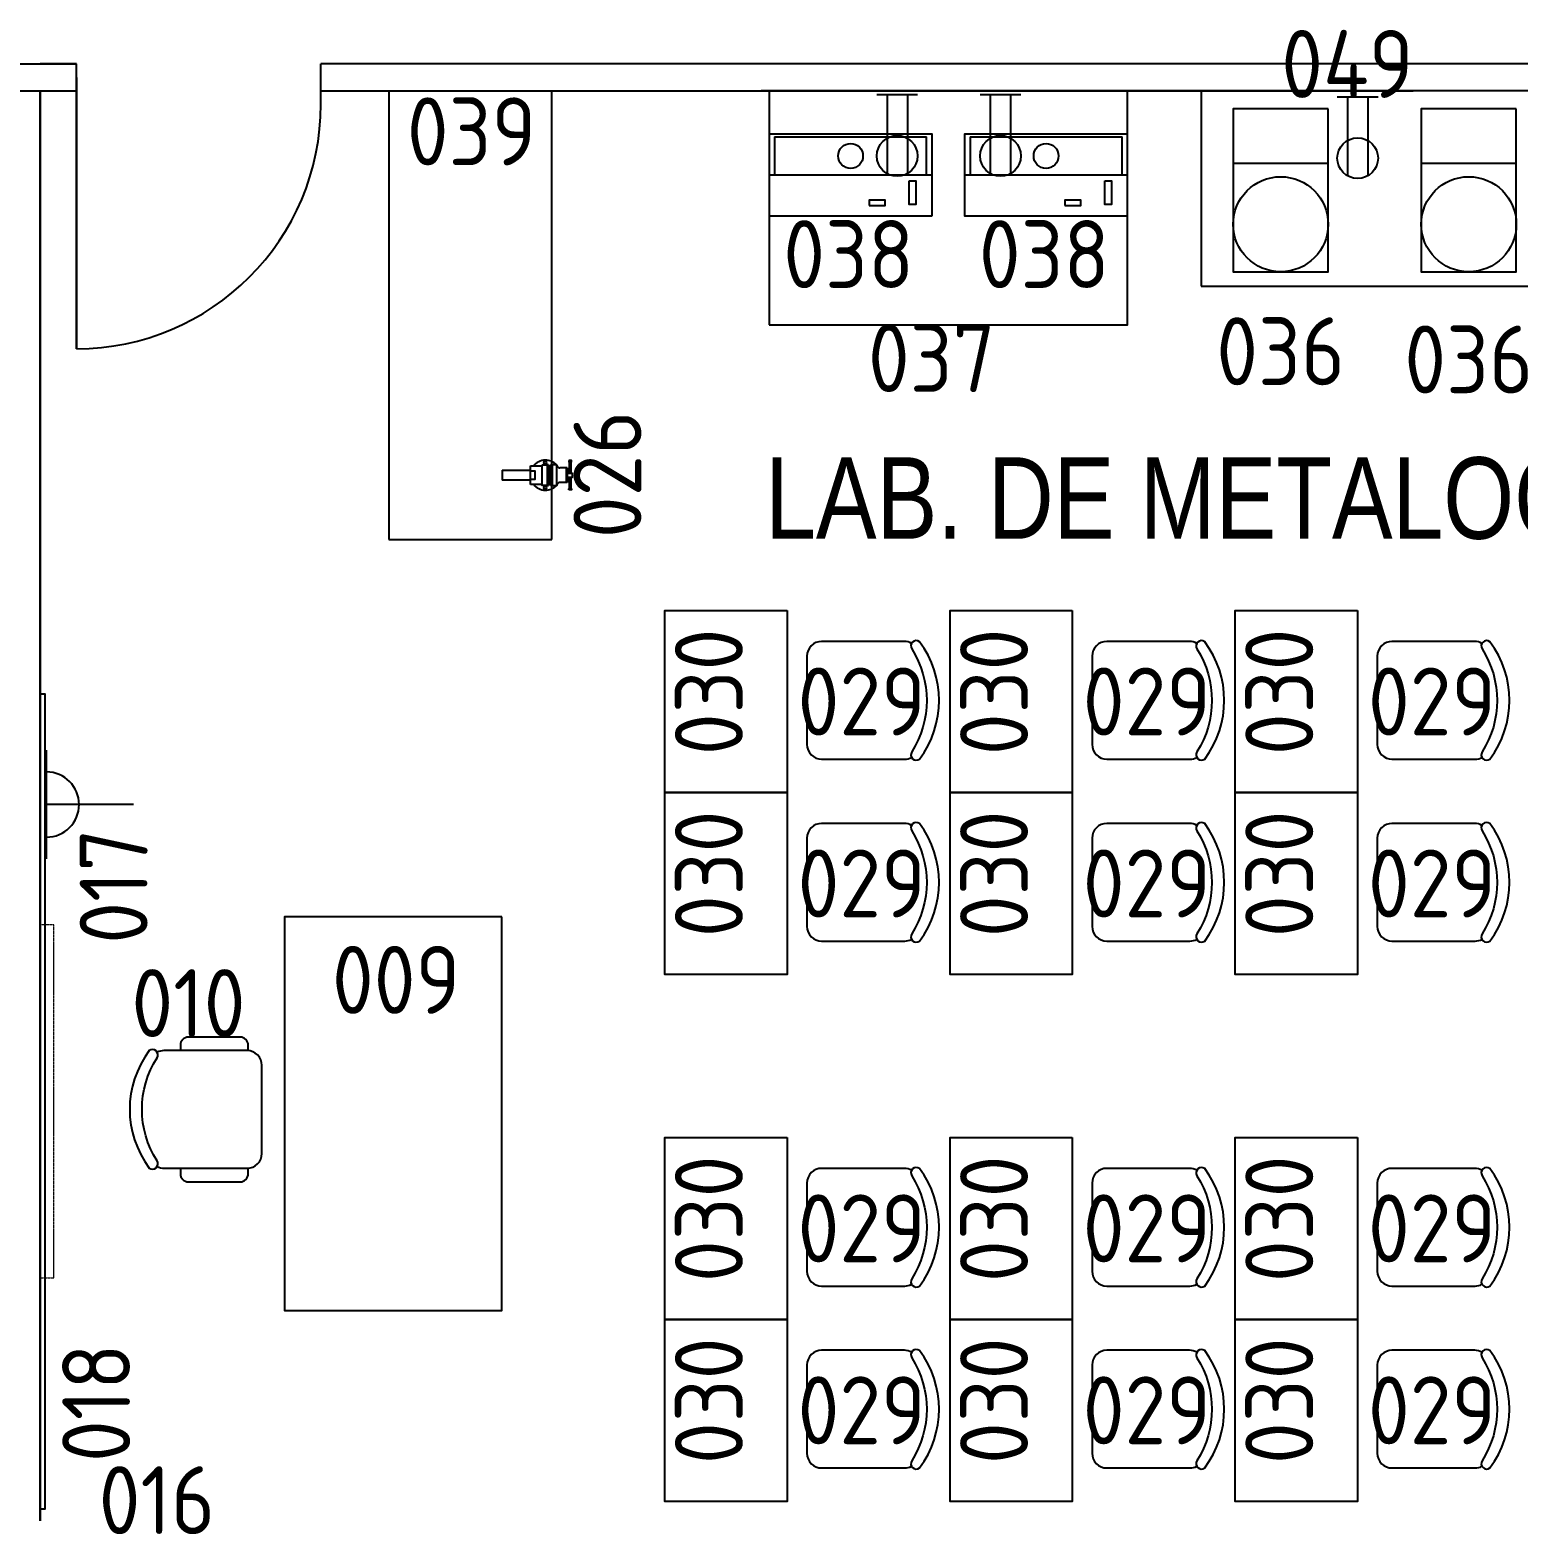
# Model space of a CAD drawing. Header units: millimetres. Extents: x 18768 to 1484868, y -11027 to 520152.
# Drawn here: x 209015 to 214495, y 29781 to 35236 of the extents above; entities that cross this region are included whole.
import ezdxf
from ezdxf.enums import TextEntityAlignment as Align

# ---------------------------------------------------------------- set-up
doc = ezdxf.new("R2010")
doc.units = ezdxf.units.MM
doc.linetypes.add('DIVIDE', pattern=[2.15, 1.5, -0.2, 0.05, -0.15, 0.05, -0.2])
doc.linetypes.add('HIDDEN', pattern=[0.375, 0.25, -0.125])
for name, color, linetype in [('1-PAREDES', 7, 'Continuous'), ('L018-SIMBOLO1', 3, 'Continuous'), ('L025-CONTORNO', 7, 'Continuous'), ('L025-IMAGIN', 1, 'DIVIDE'), ('L025-TEXTO', 7, 'Continuous'), ('L035-ARRANJO-ADQUIRIR', 102, 'Continuous'), ('L035-ARRANJO-EXISTENTE', 180, 'Continuous'), ('L035-TEXTO', 40, 'Continuous'), ('PAREDES', 7, 'Continuous')]:
    doc.layers.add(name, color=color, linetype=linetype)
doc.styles.add('ISO-CP--25', font='isocp.shx', dxfattribs={"height": 250})
doc.styles.get("Standard").update_dxf_attribs({"font": 'arial.ttf'})

# ---------------------------------------------------------------- blocks, each defined once
blk = doc.blocks.new('BL_SENAI_id9320220810')
at = {"layer": 'L025-CONTORNO', "color": 0}
blk.add_lwpolyline([(-688.2, 238.2), (111.8, 238.2), (111.8, 1688.2), (-688.2, 1688.2)], close=True, dxfattribs=at)
at = {"layer": 'L025-TEXTO', "style": 'ISO-CP--25'}
blk.add_attdef('rmp_mt_codmaterial', (15, 15), '', height=40, dxfattribs=at)
at = {"layer": 'L025-TEXTO', "style": 'ISO-CP--25', "flags": 1}
for tag in ['rmp_mt_nomeunid', 'rmp_mt_potencia', 'rmp_mt_cod']:
    blk.add_attdef(tag, (15, 15), '', height=40, dxfattribs=at)
blk = doc.blocks.new('BL_SENAI_id9320211380')
at = {"layer": 'L035-ARRANJO-ADQUIRIR', "color": 0}
for points in [[(388.2, -136.6, 0.129448), (395.3, -109.9), (395.3, 194.7, 0.414214), (341.2, 248.8), (16.1, 248.8, 0.414214), (-37.9, 194.7), (-37.9, -111.6, 0.120944), (-31.8, -136.6)], [(-37.9, 198.8), (-57.9, 198.8, 0.414214), (-87.9, 168.8), (-87.9, -21.2, 0.414214), (-57.9, -51.2), (-37.9, -51.2)], [(395.3, -51.2), (415.3, -51.2, 0.414214), (445.3, -21.2), (445.3, 168.8, 0.414214), (415.3, 198.8), (395.1, 198.8)], [(367.9, -137.1, -0.290756), (-11.6, -137.1, 0.829608), (-37.9, -165.6, 0.333333), (394.5, -165.6, 0.829608), (368.2, -137.1)]]:
    blk.add_lwpolyline(points, format="xyb", dxfattribs=at)
at = {"layer": 'L025-TEXTO', "style": 'ISO-CP--25'}
blk.add_attdef('rmp_mt_codmaterial', (15, 15), '', height=40, dxfattribs=at)
at = {"layer": 'L025-TEXTO', "style": 'ISO-CP--25', "flags": 1}
for tag in ['rmp_mt_nomeunid', 'rmp_mt_potencia', 'rmp_mt_cod']:
    blk.add_attdef(tag, (15, 15), '', height=40, dxfattribs=at)
blk = doc.blocks.new('BL_SENAI_id9300159197')
at = {"layer": 'L025-CONTORNO', "color": 0, "linetype": 'HIDDEN', "lineweight": 9}
blk.add_lwpolyline([(-650, -50), (650, -50), (650, 0), (-650, 0)], close=True, dxfattribs=at)
at = {"layer": 'L025-TEXTO', "lineweight": 9, "style": 'ISO-CP--25'}
blk.add_attdef('rmp_mt_codmaterial', (15, 15), '', height=40, dxfattribs=at)
at = {"layer": 'L025-TEXTO', "lineweight": 9, "style": 'ISO-CP--25', "flags": 1}
for tag in ['rmp_mt_nomeunid', 'rmp_mt_potencia', 'rmp_mt_cod']:
    blk.add_attdef(tag, (15, 15), '', height=40, dxfattribs=at)
blk = doc.blocks.new('BL_SENAI_id9320290690')
at = {"layer": 'L025-CONTORNO', "color": 0}
blk.add_lwpolyline([(-3130.9, 134.4), (-130.9, 134.4), (-130.9, 152.4), (-3130.9, 152.4)], close=True, dxfattribs=at)
at = {"layer": 'L025-TEXTO', "style": 'ISO-CP--25'}
blk.add_attdef('rmp_mt_codmaterial', (15, 15), '', height=40, dxfattribs=at)
at = {"layer": 'L025-TEXTO', "style": 'ISO-CP--25', "flags": 1}
for tag in ['rmp_mt_nomeunid', 'rmp_mt_potencia', 'rmp_mt_cod']:
    blk.add_attdef(tag, (15, 15), '', height=40, dxfattribs=at)
blk = doc.blocks.new('BL_SENAI_id9320241110')
at = {"layer": 'L025-CONTORNO', "color": 0}
blk.add_lwpolyline([(-492.1, -306), (827.9, -306), (827.9, 554), (-492.1, 554)], close=True, dxfattribs=at)
at = {"layer": 'L025-TEXTO', "style": 'ISO-CP--25'}
blk.add_attdef('rmp_mt_codmaterial', (15, 15), '', height=40, dxfattribs=at)
at = {"layer": 'L025-TEXTO', "style": 'ISO-CP--25', "flags": 1}
for tag in ['rmp_mt_nomeunid', 'rmp_mt_potencia', 'rmp_mt_cod']:
    blk.add_attdef(tag, (15, 15), '', height=40, dxfattribs=at)
blk = doc.blocks.new('BL_SENAI_id9320240750')
at = {"layer": 'L025-CONTORNO', "color": 0}
for p, q in [((1650, 600), (0, 600)), ((0, 600), (0, 0)), ((1650, 0), (1650, 600)), ((0, 0), (1650, 0))]:
    blk.add_line(p, q, dxfattribs=at)
at = {"layer": 'L025-TEXTO', "style": 'ISO-CP--25'}
blk.add_attdef('rmp_mt_codmaterial', (15, 15), '', height=40, dxfattribs=at)
at = {"layer": 'L025-TEXTO', "style": 'ISO-CP--25', "flags": 1}
for tag in ['rmp_mt_nomeunid', 'rmp_mt_potencia', 'rmp_mt_cod']:
    blk.add_attdef(tag, (15, 15), '', height=40, dxfattribs=at)
blk = doc.blocks.new('BL_SENAI_id9310100320')
at = {"layer": 'L035-ARRANJO-EXISTENTE', "color": 0}
for p, q in [((-200.7, 56.3), (-200.7, 19.7)), ((-200.7, 56.3), (-96, 56.3)), ((-96, 72.3), (-55.2, 72.3)), ((-96, 3.7), (-96, 72.3)), ((-29.2, 76), (-35, 76)), ((-35, 67.8), (-35, 0)), ((-29.2, 0), (-29.2, 76)), ((-22.5, 76), (-16.6, 76)), ((-22.5, 0), (-22.5, 76)), ((-16.6, 67.8), (-16.6, 0)), ((39.4, 64.6), (12.3, 64.6)), ((35, 64.6), (35, 11.4)), ((39.4, 64.6), (39.4, 11.4)), ((-96, 19.7), (-200.7, 19.7)), ((-55.2, 3.7), (-96, 3.7)), ((-35, 0), (-29.2, 0)), ((-16.6, 0), (-22.5, 0)), ((0.9, 22.8), (0.9, 53.2)), ((39.4, 11.4), (12.3, 11.4))]:
    blk.add_line(p, q, dxfattribs=at)
for points in [[(-52.6, 76), (-35, 76), (-35, 0), (-52.6, 0)], [(0.9, 76), (-16.6, 76), (-16.6, 0), (0.9, 0)], [(45.4, 91.7), (45.4, 87.5), (54.8, 87.5), (54.8, 91.7)], [(-96, 21.8), (-96, 54.2), (-80.4, 54.2), (-80.4, 21.8)], [(39.4, 30), (39.4, 45.8), (58.1, 45.8), (58.1, 30)], [(45.4, -15.9), (45.4, -11.8), (54.8, -11.8), (54.8, -15.9)]]:
    blk.add_lwpolyline(points, close=True, dxfattribs=at)
for points in [[(48.1, 45.8), (48.1, 87.5), (52.2, 87.5), (52.2, 45.8)], [(52.2, 30), (52.2, -11.8), (48.1, -11.8), (48.1, 30)]]:
    blk.add_lwpolyline(points, dxfattribs=at)
for centre in [(-41.8, 84.6), (-41.8, -8.6)]:
    blk.add_circle(centre, 4.46, dxfattribs=at)
for centre, radius, start, end in [((-40.5, 38), 55.5, 41.7386, 141.8707), ((-55.2, 74.9), 2.59, 270, 0), ((12.3, 76), 11.4, 180, 270), ((-40.5, 38), 55.5, 218.1293, 318.2614), ((-55.2, 1.1), 2.59, 0, 90), ((12.3, 0), 11.4, 90, 180)]:
    blk.add_arc(centre, radius, start, end, dxfattribs=at)
at = {"layer": 'L025-TEXTO', "style": 'ISO-CP--25'}
blk.add_attdef('rmp_mt_codmaterial', (15, 15), '', height=40, dxfattribs=at)
at = {"layer": 'L025-TEXTO', "style": 'ISO-CP--25', "flags": 1}
for tag in ['rmp_mt_nomeunid', 'rmp_mt_potencia', 'rmp_mt_cod']:
    blk.add_attdef(tag, (15, 15), '', height=40, dxfattribs=at)
blk = doc.blocks.new('BL_SENAI_id9330313530')
at = {"layer": 'L035-ARRANJO-ADQUIRIR', "color": 0, "linetype": 'ByBlock', "lineweight": -2}
blk.add_line((0, 0), (350, 0), dxfattribs=at)
blk.add_lwpolyline([(350, 200), (0, 200), (0, -400), (350, -400)], close=True, dxfattribs=at)
blk.add_circle((175, -225), 175, dxfattribs=at)
at = {"layer": 'L025-TEXTO', "style": 'ISO-CP--25'}
blk.add_attdef('rmp_mt_codmaterial', (15, 15), '', height=40, dxfattribs=at)
at = {"layer": 'L025-TEXTO', "style": 'ISO-CP--25', "flags": 1}
for tag in ['rmp_mt_nomeunid', 'rmp_mt_potencia', 'rmp_mt_cod']:
    blk.add_attdef(tag, (15, 15), '', height=40, dxfattribs=at)
blk = doc.blocks.new('BL_SENAI_id9300155601')
at = {"layer": 'L035-ARRANJO-ADQUIRIR', "color": 0, "linetype": 'ByBlock', "lineweight": -2}
for p, q in [((20, 290), (20, 150)), ((20, 290), (580, 290)), ((580, 150), (580, 290)), ((0, 150), (600, 150))]:
    blk.add_line(p, q, dxfattribs=at)
for points in [[(600, 0), (600, 300), (0, 300), (0, 0)], [(516.1, 127.8), (540.3, 127.8), (540.3, 41), (516.1, 41)], [(368.7, 37), (427.2, 37), (427.2, 57.1), (368.7, 57.1)]]:
    blk.add_lwpolyline(points, close=True, dxfattribs=at)
blk.add_circle((300, 220), 45.8, dxfattribs=at)
at = {"layer": 'L025-TEXTO', "style": 'ISO-CP--25'}
blk.add_attdef('rmp_mt_codmaterial', (15, 15), '', height=40, dxfattribs=at)
at = {"layer": 'L025-TEXTO', "style": 'ISO-CP--25', "flags": 1}
for tag in ['rmp_mt_nomeunid', 'rmp_mt_potencia', 'rmp_mt_cod']:
    blk.add_attdef(tag, (15, 15), '', height=40, dxfattribs=at)
blk = doc.blocks.new('BL_SENAI_id9320211390')
at = {"layer": 'L035-ARRANJO-EXISTENTE', "color": 0}
blk.add_lwpolyline([(576.9, -152.5), (-93.1, -152.5), (-93.1, 297.5), (576.9, 297.5)], close=True, dxfattribs=at)
at = {"layer": 'L025-TEXTO', "style": 'ISO-CP--25'}
blk.add_attdef('rmp_mt_codmaterial', (15, 15), '', height=40, dxfattribs=at)
at = {"layer": 'L025-TEXTO', "style": 'ISO-CP--25', "flags": 1}
for tag in ['rmp_mt_nomeunid', 'rmp_mt_potencia', 'rmp_mt_cod']:
    blk.add_attdef(tag, (15, 15), '', height=40, dxfattribs=at)
blk = doc.blocks.new('BL_SENAI_id9320211210')
at = {"layer": 'L035-ARRANJO-EXISTENTE', "color": 0}
for points in [[(245.9, 238.6, 0.129448), (219.3, 245.6), (-85.4, 245.6, 0.414214), (-139.5, 191.6), (-139.5, -133.5, 0.414214), (-85.4, -187.6), (220.9, -187.6, 0.120944), (245.9, -181.4)], [(246.4, 218.2, -0.290756), (246.4, -161.2, 0.829608), (275, -187.6, 0.333333), (275, 244.9, 0.829608), (246.4, 218.5)]]:
    blk.add_lwpolyline(points, format="xyb", dxfattribs=at)
at = {"layer": 'L025-TEXTO', "style": 'ISO-CP--25'}
blk.add_attdef('rmp_mt_codmaterial', (15, 15), '', height=40, dxfattribs=at)
at = {"layer": 'L025-TEXTO', "style": 'ISO-CP--25', "flags": 1}
for tag in ['rmp_mt_nomeunid', 'rmp_mt_potencia', 'rmp_mt_cod']:
    blk.add_attdef(tag, (15, 15), '', height=40, dxfattribs=at)
blk = doc.blocks.new('BL_SENAI_id9320130030')
at = {"layer": 'L025-IMAGIN', "color": 0}
blk.add_lwpolyline([(266.7, 734.1), (-203.6, 564.4), (0, 0), (470.3, 169.7)], close=True, dxfattribs=at)
at = {"layer": 'L025-TEXTO', "style": 'ISO-CP--25'}
blk.add_attdef('rmp_mt_codmaterial', (15, 15), '', height=40, dxfattribs=at)
at = {"layer": 'L025-TEXTO', "style": 'ISO-CP--25', "flags": 1}
for tag in ['rmp_mt_nomeunid', 'rmp_mt_potencia', 'rmp_mt_cod']:
    blk.add_attdef(tag, (15, 15), '', height=40, dxfattribs=at)
blk = doc.blocks.new('BL_SENAI_id9320260310')
at = {"layer": 'L035-ARRANJO-ADQUIRIR', "color": 0, "linetype": 'ByBlock', "lineweight": -2}
blk.add_lwpolyline([(0, 0), (1300, 0), (1300, 720), (0, 720)], close=True, dxfattribs=at)
at = {"layer": 'L025-TEXTO', "linetype": 'ByBlock', "lineweight": -2, "style": 'ISO-CP--25'}
blk.add_attdef('rmp_mt_codmaterial', (15, 15), '', height=40, dxfattribs=at)
at = {"layer": 'L025-TEXTO', "linetype": 'ByBlock', "lineweight": -2, "style": 'ISO-CP--25', "flags": 1}
for tag in ['rmp_mt_nomeunid', 'rmp_mt_potencia', 'rmp_mt_cod']:
    blk.add_attdef(tag, (15, 15), '', height=40, dxfattribs=at)

msp = doc.modelspace()

# ---------------------------------------------------------------- linework, layer by layer
at = {"layer": '1-PAREDES'}
for p, q in [((209053.692, 27568.442), (209053.692, 35011.201)), ((209053.692, 35011.201), (209053.692, 27511.201))]:
    msp.add_line(p, q, dxfattribs=at)
at = {"layer": 'DEFPOINTS'}
for p, q in [((209187.176, 35110.201), (209053.692, 35110.201)), ((209187.176, 34061.148), (209187.176, 35110.201)), ((210087.176, 34961.148), (210087.176, 35110.201)), ((211708.279, 35110.201), (210087.176, 35110.201)), ((209053.692, 35011.201), (209187.176, 35011.201)), ((210087.176, 35011.201), (214108.413, 35011.201))]:
    msp.add_line(p, q, dxfattribs=at)
at = {"layer": 'L018-SIMBOLO1'}
for p, q in [((212283.937, 34996.021), (212133.937, 34996.021)), ((212171.437, 34996.021), (212171.437, 34706.069)), ((212246.437, 34996.021), (212246.437, 34706.069)), ((212664.135, 34996.021), (212514.135, 34996.021)), ((212551.635, 34996.021), (212551.635, 34706.069)), ((212626.635, 34996.021), (212626.635, 34706.069)), ((213979.215, 34987.767), (213829.215, 34987.767)), ((213866.715, 34987.767), (213866.715, 34697.815)), ((213941.715, 34987.767), (213941.715, 34697.815))]:
    msp.add_line(p, q, dxfattribs=at)
for centre in [(212208.937, 34771.021), (212589.135, 34771.021), (213904.215, 34762.767)]:
    msp.add_circle(centre, 75, dxfattribs=at)
at = {"layer": 'L035-ARRANJO-ADQUIRIR', "color": 100}
for p, q in [((209076.969, 32182.755), (209076.969, 32582.755)), ((209396.969, 32382.755), (209076.969, 32382.755))]:
    msp.add_line(p, q, dxfattribs=at)
msp.add_arc((209076.969, 32382.755), 120, 270, 90, dxfattribs=at)
at = {"layer": 'PAREDES'}
for p, q in [((201748.482, 35110.201), (209187.176, 35110.201)), ((218181.279, 35110.201), (211708.279, 35110.201)), ((209187.176, 35060.148), (209187.176, 34061.148)), ((201748.482, 35011.201), (209187.176, 35011.201)), ((218181.279, 35011.201), (211708.279, 35011.201))]:
    msp.add_line(p, q, dxfattribs=at)
msp.add_arc((209187.176, 34961.148), 900, 270, 0, dxfattribs=at)

# ---------------------------------------------------------------- block references
at = {"layer": 'L035-ARRANJO-ADQUIRIR'}
ref = msp.add_blockref('BL_SENAI_id9320260310', (213328.611, 34291.201), dxfattribs=at)
ref.add_attrib('rmp_mt_codmaterial', '049', dxfattribs={"layer": 'L025-TEXTO', "linetype": 'ByBlock', "lineweight": -2, "height": 250, "style": 'ISO-CP--25'}).set_placement((213866.715, 35110.201), align=Align.MIDDLE)
ref = msp.add_blockref('BL_SENAI_id9320240750', (210937.176, 33359.312), dxfattribs=dict(at, rotation=90))
ref.add_attrib('rmp_mt_codmaterial', '039', dxfattribs={"layer": 'L025-TEXTO', "height": 250, "style": 'ISO-CP--25'}).set_placement((210642.076, 34861.874), align=Align.MIDDLE)
ref = msp.add_blockref('BL_SENAI_id9320241110', (212229.321, 34455.287), dxfattribs=at)
ref.add_attrib('rmp_mt_codmaterial', '037', dxfattribs={"layer": 'L025-TEXTO', "height": 250, "style": 'ISO-CP--25'}).set_placement((212335.669, 34027.14), align=Align.MIDDLE)
ref = msp.add_blockref('BL_SENAI_id9330313530', (213445.849, 34744.544), dxfattribs=at)
ref.add_attrib('rmp_mt_codmaterial', '036', dxfattribs={"layer": 'L025-TEXTO', "height": 250, "style": 'ISO-CP--25'}).set_placement((213620.849, 34052.269), align=Align.MIDDLE)
ref = msp.add_blockref('BL_SENAI_id9330313530', (214138.266, 34744.544), dxfattribs=at)
ref.add_attrib('rmp_mt_codmaterial', '036', dxfattribs={"layer": 'L025-TEXTO', "height": 250, "style": 'ISO-CP--25'}).set_placement((214313.266, 34022.096), align=Align.MIDDLE)
ref = msp.add_blockref('BL_SENAI_id9300155601', (211737.176, 34551.021), dxfattribs=at)
ref.add_attrib('rmp_mt_codmaterial', '038', dxfattribs={"layer": 'L025-TEXTO', "height": 250, "style": 'ISO-CP--25'}).set_placement((212030.181, 34409.734), align=Align.MIDDLE)
ref = msp.add_blockref('BL_SENAI_id9300155601', (212457.176, 34551.021), dxfattribs=at)
ref.add_attrib('rmp_mt_codmaterial', '038', dxfattribs={"layer": 'L025-TEXTO', "height": 250, "style": 'ISO-CP--25'}).set_placement((212750.181, 34409.734), align=Align.MIDDLE)
ref = msp.add_blockref('BL_SENAI_id9310100320', (210954.685, 33557.632), dxfattribs=at)
ref.add_attrib('rmp_mt_codmaterial', '026', dxfattribs={"layer": 'L025-TEXTO', "height": 250, "rotation": 90, "style": 'ISO-CP--25'}).set_placement((211142.117, 33598.636), align=Align.MIDDLE)
ref = msp.add_blockref('BL_SENAI_id9320211390', (211651.172, 32519.901), dxfattribs=dict(at, rotation=90))
ref.add_attrib('rmp_mt_codmaterial', '030', dxfattribs={"layer": 'L025-TEXTO', "height": 250, "rotation": 90, "style": 'ISO-CP--25'}).set_placement((211515.145, 32797.654), align=Align.MIDDLE)
ref = msp.add_blockref('BL_SENAI_id9320211390', (212701.172, 32519.901), dxfattribs=dict(at, rotation=90))
ref.add_attrib('rmp_mt_codmaterial', '030', dxfattribs={"layer": 'L025-TEXTO', "height": 250, "rotation": 90, "style": 'ISO-CP--25'}).set_placement((212565.145, 32797.654), align=Align.MIDDLE)
ref = msp.add_blockref('BL_SENAI_id9320211390', (213751.172, 32519.901), dxfattribs=dict(at, rotation=90))
ref.add_attrib('rmp_mt_codmaterial', '030', dxfattribs={"layer": 'L025-TEXTO', "height": 250, "rotation": 90, "style": 'ISO-CP--25'}).set_placement((213615.145, 32797.654), align=Align.MIDDLE)
ref = msp.add_blockref('BL_SENAI_id9320211210', (212015.938, 32737.664), dxfattribs=at)
ref.add_attrib('rmp_mt_codmaterial', '029', dxfattribs={"layer": 'L025-TEXTO', "height": 250, "style": 'ISO-CP--25'}).set_placement((212078.482, 32762.289), align=Align.MIDDLE)
ref = msp.add_blockref('BL_SENAI_id9320211210', (213065.938, 32737.664), dxfattribs=at)
ref.add_attrib('rmp_mt_codmaterial', '029', dxfattribs={"layer": 'L025-TEXTO', "height": 250, "style": 'ISO-CP--25'}).set_placement((213128.482, 32762.289), align=Align.MIDDLE)
ref = msp.add_blockref('BL_SENAI_id9320211210', (214115.938, 32737.664), dxfattribs=at)
ref.add_attrib('rmp_mt_codmaterial', '029', dxfattribs={"layer": 'L025-TEXTO', "height": 250, "style": 'ISO-CP--25'}).set_placement((214178.482, 32762.289), align=Align.MIDDLE)
ref = msp.add_blockref('BL_SENAI_id9320290690', (208919.302, 29658.888), dxfattribs=dict(at, rotation=270))
ref.add_attrib('rmp_mt_codmaterial', '018', dxfattribs={"layer": 'L025-TEXTO', "height": 250, "rotation": 90, "style": 'ISO-CP--25'}).set_placement((209259.404, 30180.042), align=Align.MIDDLE)
ref = msp.add_blockref('BL_SENAI_id9320211390', (211651.172, 31849.901), dxfattribs=dict(at, rotation=90))
ref.add_attrib('rmp_mt_codmaterial', '030', dxfattribs={"layer": 'L025-TEXTO', "height": 250, "rotation": 90, "style": 'ISO-CP--25'}).set_placement((211515.145, 32127.654), align=Align.MIDDLE)
ref = msp.add_blockref('BL_SENAI_id9320211390', (212701.172, 31849.901), dxfattribs=dict(at, rotation=90))
ref.add_attrib('rmp_mt_codmaterial', '030', dxfattribs={"layer": 'L025-TEXTO', "height": 250, "rotation": 90, "style": 'ISO-CP--25'}).set_placement((212565.145, 32127.654), align=Align.MIDDLE)
ref = msp.add_blockref('BL_SENAI_id9320211390', (213751.172, 31849.901), dxfattribs=dict(at, rotation=90))
ref.add_attrib('rmp_mt_codmaterial', '030', dxfattribs={"layer": 'L025-TEXTO', "height": 250, "rotation": 90, "style": 'ISO-CP--25'}).set_placement((213615.145, 32127.654), align=Align.MIDDLE)
ref = msp.add_blockref('BL_SENAI_id9320211210', (212015.938, 32067.664), dxfattribs=at)
ref.add_attrib('rmp_mt_codmaterial', '029', dxfattribs={"layer": 'L025-TEXTO', "height": 250, "style": 'ISO-CP--25'}).set_placement((212078.482, 32092.289), align=Align.MIDDLE)
ref = msp.add_blockref('BL_SENAI_id9320211210', (213065.938, 32067.664), dxfattribs=at)
ref.add_attrib('rmp_mt_codmaterial', '029', dxfattribs={"layer": 'L025-TEXTO', "height": 250, "style": 'ISO-CP--25'}).set_placement((213128.482, 32092.289), align=Align.MIDDLE)
ref = msp.add_blockref('BL_SENAI_id9320211210', (214115.938, 32067.664), dxfattribs=at)
ref.add_attrib('rmp_mt_codmaterial', '029', dxfattribs={"layer": 'L025-TEXTO', "height": 250, "style": 'ISO-CP--25'}).set_placement((214178.482, 32092.289), align=Align.MIDDLE)
ref = msp.add_blockref('BL_SENAI_id9300159197', (209053.692, 31289.822), dxfattribs=dict(at, rotation=90))
ref.add_attrib('rmp_mt_codmaterial', '017', dxfattribs={"layer": 'L025-TEXTO', "lineweight": 9, "height": 250, "rotation": 90, "style": 'ISO-CP--25'}).set_placement((209323.957, 32082.119), align=Align.MIDDLE)
ref = msp.add_blockref('BL_SENAI_id9320220810', (210065.516, 32207.517), dxfattribs=dict(at, rotation=180))
ref.add_attrib('rmp_mt_codmaterial', '009', dxfattribs={"layer": 'L025-TEXTO', "height": 250, "style": 'ISO-CP--25'}).set_placement((210364.472, 31612.34), align=Align.CENTER)
ref = msp.add_blockref('BL_SENAI_id9320211380', (209620.82, 31438.85), dxfattribs=dict(at, rotation=270))
ref.add_attrib('rmp_mt_codmaterial', '010', dxfattribs={"layer": 'L025-TEXTO', "height": 250, "style": 'ISO-CP--25'}).set_placement((209599.597, 31526.785), align=Align.CENTER)
ref = msp.add_blockref('BL_SENAI_id9320211390', (211651.172, 30579.901), dxfattribs=dict(at, rotation=90))
ref.add_attrib('rmp_mt_codmaterial', '030', dxfattribs={"layer": 'L025-TEXTO', "height": 250, "rotation": 90, "style": 'ISO-CP--25'}).set_placement((211515.145, 30857.654), align=Align.MIDDLE)
ref = msp.add_blockref('BL_SENAI_id9320211390', (212701.172, 30579.901), dxfattribs=dict(at, rotation=90))
ref.add_attrib('rmp_mt_codmaterial', '030', dxfattribs={"layer": 'L025-TEXTO', "height": 250, "rotation": 90, "style": 'ISO-CP--25'}).set_placement((212565.145, 30857.654), align=Align.MIDDLE)
ref = msp.add_blockref('BL_SENAI_id9320211390', (213751.172, 30579.901), dxfattribs=dict(at, rotation=90))
ref.add_attrib('rmp_mt_codmaterial', '030', dxfattribs={"layer": 'L025-TEXTO', "height": 250, "rotation": 90, "style": 'ISO-CP--25'}).set_placement((213615.145, 30857.654), align=Align.MIDDLE)
ref = msp.add_blockref('BL_SENAI_id9320211210', (212015.938, 30797.664), dxfattribs=at)
ref.add_attrib('rmp_mt_codmaterial', '029', dxfattribs={"layer": 'L025-TEXTO', "height": 250, "style": 'ISO-CP--25'}).set_placement((212078.482, 30822.289), align=Align.MIDDLE)
ref = msp.add_blockref('BL_SENAI_id9320211210', (213065.938, 30797.664), dxfattribs=at)
ref.add_attrib('rmp_mt_codmaterial', '029', dxfattribs={"layer": 'L025-TEXTO', "height": 250, "style": 'ISO-CP--25'}).set_placement((213128.482, 30822.289), align=Align.MIDDLE)
ref = msp.add_blockref('BL_SENAI_id9320211210', (214115.938, 30797.664), dxfattribs=at)
ref.add_attrib('rmp_mt_codmaterial', '029', dxfattribs={"layer": 'L025-TEXTO', "height": 250, "style": 'ISO-CP--25'}).set_placement((214178.482, 30822.289), align=Align.MIDDLE)
ref = msp.add_blockref('BL_SENAI_id9320211390', (211651.172, 29909.901), dxfattribs=dict(at, rotation=90))
ref.add_attrib('rmp_mt_codmaterial', '030', dxfattribs={"layer": 'L025-TEXTO', "height": 250, "rotation": 90, "style": 'ISO-CP--25'}).set_placement((211515.145, 30187.654), align=Align.MIDDLE)
ref = msp.add_blockref('BL_SENAI_id9320211390', (212701.172, 29909.901), dxfattribs=dict(at, rotation=90))
ref.add_attrib('rmp_mt_codmaterial', '030', dxfattribs={"layer": 'L025-TEXTO', "height": 250, "rotation": 90, "style": 'ISO-CP--25'}).set_placement((212565.145, 30187.654), align=Align.MIDDLE)
ref = msp.add_blockref('BL_SENAI_id9320211390', (213751.172, 29909.901), dxfattribs=dict(at, rotation=90))
ref.add_attrib('rmp_mt_codmaterial', '030', dxfattribs={"layer": 'L025-TEXTO', "height": 250, "rotation": 90, "style": 'ISO-CP--25'}).set_placement((213615.145, 30187.654), align=Align.MIDDLE)
ref = msp.add_blockref('BL_SENAI_id9320211210', (212015.938, 30127.664), dxfattribs=at)
ref.add_attrib('rmp_mt_codmaterial', '029', dxfattribs={"layer": 'L025-TEXTO', "height": 250, "style": 'ISO-CP--25'}).set_placement((212078.482, 30152.289), align=Align.MIDDLE)
ref = msp.add_blockref('BL_SENAI_id9320211210', (213065.938, 30127.664), dxfattribs=at)
ref.add_attrib('rmp_mt_codmaterial', '029', dxfattribs={"layer": 'L025-TEXTO', "height": 250, "style": 'ISO-CP--25'}).set_placement((213128.482, 30152.289), align=Align.MIDDLE)
ref = msp.add_blockref('BL_SENAI_id9320211210', (214115.938, 30127.664), dxfattribs=at)
ref.add_attrib('rmp_mt_codmaterial', '029', dxfattribs={"layer": 'L025-TEXTO', "height": 250, "style": 'ISO-CP--25'}).set_placement((214178.482, 30152.289), align=Align.MIDDLE)
ref = msp.add_blockref('BL_SENAI_id9320130030', (209283.441, 29579.09), dxfattribs=dict(at, rotation=250.1639178416137))
ref.add_attrib('rmp_mt_codmaterial', '016', dxfattribs={"layer": 'L025-TEXTO', "height": 250, "style": 'ISO-CP--25'}).set_placement((209483.441, 29696.454), align=Align.CENTER)

# ---------------------------------------------------------------- texts
at = {"layer": 'L035-TEXTO', "width": 0.8}
msp.add_text('LAB. DE METALOGRAFIA', height=300, dxfattribs=at).set_placement((211723.023, 33361.5))

doc.saveas('drawing.dxf')
